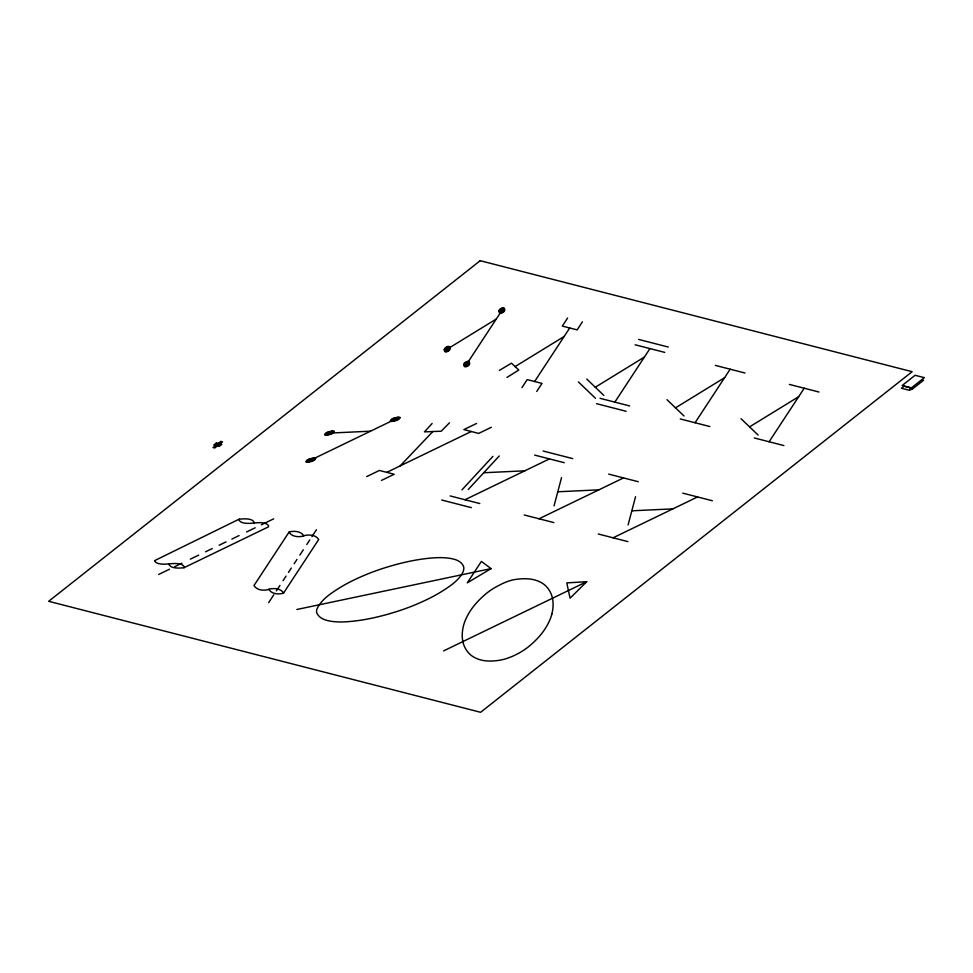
<?xml version="1.0" encoding="UTF-8"?>
<svg xmlns="http://www.w3.org/2000/svg" width="973" height="973" viewBox="0 0 973 973"><rect width="100%" height="100%" fill="white"/><g stroke="black" fill="none" stroke-linecap="round" stroke-linejoin="round"><path stroke-width="1.46" d="M169.351 563.817L169.132 564.583A26.867 10.752 -28.5 0 0 173.17 567.454A39.625 15.86 -28.5 0 0 180.273 568.025A59.864 23.972 -28.5 0 0 183.97 567.721L184.152 566.833A25.298 10.131 -28.5 0 0 180.346 564.133A39.625 15.86 -28.5 0 0 173.243 563.562A59.864 23.972 -28.5 0 0 169.326 563.89A59.864 23.972 -28.5 0 1 165.665 564.121A39.625 15.86 -28.5 0 1 158.563 563.549A26.867 10.752 -28.5 0 1 154.512 560.691L238.993 519.229A59.864 23.972 -28.5 0 1 243.08 518.889A39.625 15.86 -28.5 0 1 250.183 519.448A25.298 10.131 -28.5 0 1 254.002 522.148L253.807 523.036A59.864 23.972 -28.5 0 1 250.122 523.34A39.625 15.86 -28.5 0 1 243.019 522.781A26.867 10.752 -28.5 0 1 238.969 519.91L239.176 519.217M554.051 505.863L561.518 477.682M628.096 524.897L635.564 496.704M289.042 532.109L254.014 585.515A59.864 23.972 -28.5 0 0 255.425 587.278A39.625 15.86 -28.5 0 0 260.132 589.747A25.298 10.131 -28.5 0 0 267.222 589.845L270.044 588.896A26.867 10.752 -28.5 0 1 277.585 589.006A39.625 15.86 -28.5 0 1 282.292 591.462A59.864 23.972 -28.5 0 1 283.581 593.056L318.694 539.516A59.864 23.972 -28.5 0 0 317.405 537.935A39.625 15.86 -28.5 0 0 312.698 535.466A26.867 10.752 -28.5 0 0 305.157 535.357L302.214 536.354A25.298 10.131 -28.5 0 1 295.111 536.257A39.625 15.86 -28.5 0 1 290.404 533.788A59.864 23.972 -28.5 0 1 289.042 532.109L290.27 531.672A26.867 10.752 -28.5 0 1 297.811 531.781A39.625 15.86 -28.5 0 1 302.518 534.25A59.864 23.972 -28.5 0 1 303.807 535.831M268.657 602.628L273.79 594.795M276.356 590.879L279.956 585.405M283.034 580.699L286.05 576.101M288.47 572.416L291.328 568.05M294.174 563.708L296.984 559.426M299.842 555.084L303.308 549.794M306.787 544.491L309.803 539.881M311.944 536.622L316.468 529.713M466.736 364.072L501.849 310.533M521.942 387.643L527.208 379.616L542.022 383.411L536.755 391.45M567.587 318.037L562.321 326.077L577.135 329.883L582.401 321.844M534.615 381.513L569.728 327.974M614.839 402.129L649.952 348.589M695.05 422.744L730.164 369.205M769.108 441.766L804.221 388.227M432.121 423.498L424.423 431.866L441.219 431.221L449.441 422.841M461.968 489.857L492.91 456.361M468.268 489.492L499.21 455.996M400.183 465.885L432.851 431.513M586.743 581.684L570.069 598.188L566.773 582.9L586.743 581.684L443.603 650.901M215.532 445.476L218.074 443.469M506.933 377.463L518.779 370.008L511.457 363.172L499.38 370.409M447.191 349.173L496.279 319.022M515.07 366.614L564.158 336.463M595.294 387.23L644.381 357.079M675.505 407.845L724.605 377.682M749.563 426.867L798.651 396.716M491.11 568.609L467.32 582.839L481.367 561.421L491.11 568.609L296.862 609.487M310.715 460.107L395.196 419.254M158.648 574.471L169.533 569.205M174.69 566.724L181.963 563.197M190.331 559.159L198.674 555.121M205.534 551.8L212.284 548.541M219.144 545.221L226.016 541.9M231.842 539.078L239.09 535.576M246.522 531.988L255.157 527.804M261.336 524.812L273.693 518.84M366.712 476.588L379.385 470.458L394.199 474.265L381.525 480.394M476.539 423.474L463.866 429.604L478.68 433.411L491.341 427.281M183.97 567.721L268.439 526.867L268.633 525.979A25.298 10.131 -28.5 0 0 264.826 523.279A39.625 15.86 -28.5 0 0 257.711 522.708A59.864 23.972 -28.5 0 0 253.807 523.036M386.792 472.367L471.273 431.513M464.985 499.745L549.465 458.891M539.03 518.779L623.511 477.925M613.087 537.801L697.556 496.948M283.581 593.056L281.988 593.579A25.298 10.131 -28.5 0 1 274.885 593.469A39.625 15.86 -28.5 0 1 270.178 591.012A59.864 23.972 -28.5 0 1 268.828 589.322M329.47 433.107L370.531 431.185M483.739 472.744L524.8 470.823M557.784 491.779L598.857 489.845M631.83 510.801L672.902 508.879M921.662 379.811L923.511 380.285L911.774 389.541L909.925 389.066L924.35 377.658L915.094 375.286L902.153 385.503L911.409 387.886M638.653 339.431L668.269 347.045M635.138 344.783L664.754 352.396M715.362 365.398L744.977 373.012M789.407 384.42L819.023 392.034M600.025 398.322L629.64 405.936M680.249 418.937L709.864 426.539M754.294 437.959L783.91 445.573M596.51 403.673L626.138 411.287M543.104 451.01L572.72 458.611M534.651 455.096L564.267 462.698M608.697 474.119L638.324 481.732M682.754 493.141L712.37 500.754M450.171 495.938L479.798 503.552M524.228 514.972L553.844 522.586M598.273 533.995L627.889 541.608M441.73 500.025L471.346 507.638M741.037 418.706L758.089 435.04M666.979 399.684L684.031 416.006M586.768 379.069L603.819 395.391M578.412 381.939L595.464 398.273M444.247 349.562L444.649 351.448A6.604 2.639 -28.5 0 0 445.439 351.849A4.22 1.691 -28.5 0 0 446.619 351.873L448.699 350.864A4.22 1.691 -28.5 0 0 449.66 349.818A6.604 2.639 -28.5 0 0 450.134 348.796L449.733 346.911A6.604 2.639 -28.5 0 0 448.942 346.497A4.476 1.788 -28.5 0 0 447.689 346.485L445.67 347.495A4.22 1.691 -28.5 0 0 444.722 348.541A6.604 2.639 -28.5 0 0 444.247 349.562M444.831 349.489L445.16 350.985A5.279 2.116 -28.5 0 0 445.78 351.314A3.369 1.35 -28.5 0 0 446.729 351.338L448.407 350.523A3.369 1.35 -28.5 0 0 449.161 349.684A5.279 2.116 -28.5 0 0 449.55 348.869L449.222 347.361A5.279 2.116 -28.5 0 0 448.589 347.033A3.588 1.435 -28.5 0 0 447.592 347.02L445.975 347.835A3.369 1.35 -28.5 0 0 445.22 348.675A5.279 2.116 -28.5 0 0 444.831 349.489M445.427 349.404L445.67 350.535A3.965 1.581 -28.5 0 0 446.133 350.779A2.53 1.009 -28.5 0 0 446.85 350.791L448.103 350.183A2.53 1.009 -28.5 0 0 448.675 349.562A3.965 1.581 -28.5 0 0 448.954 348.942L448.711 347.823A3.965 1.581 -28.5 0 0 448.237 347.568A2.688 1.07 -28.5 0 0 447.483 347.556L446.279 348.164A2.53 1.009 -28.5 0 0 445.707 348.796A3.965 1.581 -28.5 0 0 445.427 349.404M446.011 349.331C448.03 352.579 449.112 345.318 446.011 349.331M446.595 349.258L447.787 348.893L446.595 349.258M463.793 364.461L464.194 366.334A6.604 2.639 -28.5 0 0 464.985 366.748A4.22 1.691 -28.5 0 0 466.164 366.76L468.256 365.751A4.22 1.691 -28.5 0 0 469.205 364.705A6.604 2.639 -28.5 0 0 469.679 363.683L469.278 361.81A6.604 2.639 -28.5 0 0 468.487 361.397A4.476 1.788 -28.5 0 0 467.235 361.372L465.216 362.382A4.22 1.691 -28.5 0 0 464.267 363.44A6.604 2.639 -28.5 0 0 463.793 364.461M464.376 364.376L464.705 365.884A5.279 2.116 -28.5 0 0 465.337 366.213A3.369 1.35 -28.5 0 0 466.274 366.225L467.952 365.422A3.369 1.35 -28.5 0 0 468.706 364.583A5.279 2.116 -28.5 0 0 469.095 363.768L468.767 362.26A5.279 2.116 -28.5 0 0 468.147 361.932A3.588 1.435 -28.5 0 0 467.137 361.92L465.52 362.722A3.369 1.35 -28.5 0 0 464.766 363.561A5.279 2.116 -28.5 0 0 464.376 364.376M464.972 364.303L465.216 365.434A3.965 1.581 -28.5 0 0 465.678 365.678A2.53 1.009 -28.5 0 0 466.395 365.69L467.648 365.082A2.53 1.009 -28.5 0 0 468.22 364.449A3.965 1.581 -28.5 0 0 468.5 363.841L468.256 362.71A3.965 1.581 -28.5 0 0 467.794 362.467A2.688 1.07 -28.5 0 0 467.04 362.455L465.824 363.063A2.53 1.009 -28.5 0 0 465.252 363.695A3.965 1.581 -28.5 0 0 464.972 364.303M465.556 364.23C467.575 367.478 468.658 360.217 465.556 364.23M466.152 364.145L467.332 363.78L466.152 364.145M498.906 310.922L499.307 312.795A6.604 2.639 -28.5 0 0 500.098 313.209A4.22 1.691 -28.5 0 0 501.277 313.233L503.369 312.224A4.22 1.691 -28.5 0 0 504.318 311.165A6.604 2.639 -28.5 0 0 504.792 310.144L504.391 308.271A6.604 2.639 -28.5 0 0 503.6 307.857A4.476 1.788 -28.5 0 0 502.348 307.845L500.329 308.855A4.22 1.691 -28.5 0 0 499.38 309.901A6.604 2.639 -28.5 0 0 498.906 310.922M499.49 310.837L499.818 312.345A5.279 2.116 -28.5 0 0 500.45 312.674A3.369 1.35 -28.5 0 0 501.387 312.686L503.065 311.883A3.369 1.35 -28.5 0 0 503.819 311.044A5.279 2.116 -28.5 0 0 504.209 310.229L503.88 308.721A5.279 2.116 -28.5 0 0 503.248 308.392A3.588 1.435 -28.5 0 0 502.25 308.38L500.633 309.183A3.369 1.35 -28.5 0 0 499.879 310.022A5.279 2.116 -28.5 0 0 499.49 310.837M500.086 310.764L500.329 311.895A3.965 1.581 -28.5 0 0 500.791 312.138A2.53 1.009 -28.5 0 0 501.509 312.151L502.761 311.542A2.53 1.009 -28.5 0 0 503.333 310.91A3.965 1.581 -28.5 0 0 503.613 310.302L503.369 309.171A3.965 1.581 -28.5 0 0 502.907 308.928A2.688 1.07 -28.5 0 0 502.153 308.915L500.937 309.523A2.53 1.009 -28.5 0 0 500.365 310.156A3.965 1.581 -28.5 0 0 500.086 310.764M500.669 310.691C502.688 313.938 503.771 306.677 500.669 310.691M501.265 310.606L502.445 310.241L501.265 310.606M311.688 459.791L309.73 460.424L311.688 459.791M312.661 459.475C309.086 463.026 307.602 458.733 312.661 459.475M313.622 459.159L313.111 459.949A2.53 1.009 -28.5 0 1 312.199 460.484A3.965 1.581 -28.5 0 1 311.165 460.91L308.891 461.397A3.965 1.581 -28.5 0 1 308.173 461.336A2.688 1.07 -28.5 0 1 307.772 461.044L308.319 460.265A2.53 1.009 -28.5 0 1 309.232 459.73A3.965 1.581 -28.5 0 1 310.253 459.305L312.54 458.83A3.965 1.581 -28.5 0 1 313.245 458.879A2.53 1.009 -28.5 0 1 313.622 459.159M314.595 458.83L313.902 459.888A3.369 1.35 -28.5 0 1 312.686 460.618A5.279 2.116 -28.5 0 1 311.324 461.178L308.283 461.822A5.279 2.116 -28.5 0 1 307.334 461.737A3.588 1.435 -28.5 0 1 306.799 461.36L307.517 460.326A3.369 1.35 -28.5 0 1 308.733 459.597A5.279 2.116 -28.5 0 1 310.107 459.037L313.148 458.405A5.279 2.116 -28.5 0 1 314.097 458.478A3.369 1.35 -28.5 0 1 314.595 458.83M315.568 458.514L314.705 459.84A4.22 1.691 -28.5 0 1 313.184 460.74A6.604 2.639 -28.5 0 1 311.469 461.445L307.675 462.248A6.604 2.639 -28.5 0 1 306.483 462.151A4.476 1.788 -28.5 0 1 305.814 461.676L306.726 460.375A4.22 1.691 -28.5 0 1 308.246 459.475A6.604 2.639 -28.5 0 1 309.949 458.769L313.756 457.967A6.604 2.639 -28.5 0 1 314.936 458.064A4.22 1.691 -28.5 0 1 315.568 458.514M330.431 432.79L328.485 433.423L330.431 432.79M331.404 432.474C327.84 436.026 326.344 431.732 331.404 432.474M332.377 432.146L331.854 432.949A2.53 1.009 -28.5 0 1 330.942 433.484A3.965 1.581 -28.5 0 1 329.92 433.909L327.646 434.384A3.965 1.581 -28.5 0 1 326.928 434.335A2.688 1.07 -28.5 0 1 326.527 434.043L327.074 433.265A2.53 1.009 -28.5 0 1 327.986 432.73A3.965 1.581 -28.5 0 1 329.008 432.304L331.294 431.83A3.965 1.581 -28.5 0 1 332 431.878A2.53 1.009 -28.5 0 1 332.377 432.146M333.35 431.83L332.657 432.888A3.369 1.35 -28.5 0 1 331.44 433.617A5.279 2.116 -28.5 0 1 330.078 434.177L327.037 434.822A5.279 2.116 -28.5 0 1 326.089 434.736A3.588 1.435 -28.5 0 1 325.541 434.359L326.271 433.326A3.369 1.35 -28.5 0 1 327.487 432.596A5.279 2.116 -28.5 0 1 328.862 432.036L331.902 431.392A5.279 2.116 -28.5 0 1 332.839 431.477A3.369 1.35 -28.5 0 1 333.35 431.83M334.323 431.513L333.459 432.839A4.22 1.691 -28.5 0 1 331.939 433.739A6.604 2.639 -28.5 0 1 330.224 434.445L326.429 435.247A6.604 2.639 -28.5 0 1 325.237 435.15A4.476 1.788 -28.5 0 1 324.568 434.676L325.469 433.374A4.22 1.691 -28.5 0 1 327.001 432.474A6.604 2.639 -28.5 0 1 328.704 431.769L332.511 430.966A6.604 2.639 -28.5 0 1 333.69 431.063A4.22 1.691 -28.5 0 1 334.323 431.513M396.169 418.937L394.211 419.57L396.169 418.937M397.13 418.621C393.566 422.185 392.07 417.879 397.13 418.621M398.103 418.305L397.592 419.095A2.53 1.009 -28.5 0 1 396.668 419.643A3.965 1.581 -28.5 0 1 395.646 420.056L393.372 420.543A3.965 1.581 -28.5 0 1 392.654 420.482A2.688 1.07 -28.5 0 1 392.253 420.19L392.8 419.424A2.53 1.009 -28.5 0 1 393.712 418.876A3.965 1.581 -28.5 0 1 394.734 418.451L397.02 417.976A3.965 1.581 -28.5 0 1 397.726 418.025A2.53 1.009 -28.5 0 1 398.103 418.305M399.076 417.976L398.383 419.035A3.369 1.35 -28.5 0 1 397.166 419.764A5.279 2.116 -28.5 0 1 395.804 420.324L392.764 420.968A5.279 2.116 -28.5 0 1 391.815 420.895A3.588 1.435 -28.5 0 1 391.268 420.506L391.997 419.472A3.369 1.35 -28.5 0 1 393.214 418.755A5.279 2.116 -28.5 0 1 394.588 418.183L397.629 417.551A5.279 2.116 -28.5 0 1 398.577 417.624A3.369 1.35 -28.5 0 1 399.076 417.976M400.049 417.66L399.185 418.986A4.22 1.691 -28.5 0 1 397.665 419.886A6.604 2.639 -28.5 0 1 395.95 420.591L392.155 421.394A6.604 2.639 -28.5 0 1 390.964 421.297A4.476 1.788 -28.5 0 1 390.295 420.822L391.195 419.521A4.22 1.691 -28.5 0 1 392.727 418.621A6.604 2.639 -28.5 0 1 394.43 417.916L398.237 417.113A6.604 2.639 -28.5 0 1 399.416 417.21A4.22 1.691 -28.5 0 1 400.049 417.66M216.334 443.019L213.792 445.026L219.229 446.425L221.771 444.418L216.334 443.019M220.774 441.45L213.051 447.544L214.79 447.994L222.513 441.9L220.774 441.45M480.188 260.703L48.65 601.302L480.601 712.297L912.151 371.698L480.188 260.703M904.051 386.208L901.46 388.251L909.56 390.331L912.151 388.288L904.051 386.208M319.436 604.732A24.082 9.645 -28.5 0 0 316.955 613.27A67.161 26.891 -28.5 0 0 327.062 620.433A99.064 39.662 -28.5 0 0 344.819 621.856A149.66 59.912 -28.5 0 0 401.825 609.864A99.064 39.662 -28.5 0 0 427.451 599.307A63.257 25.322 -28.5 0 0 450.292 585.746A29.993 12.004 -28.5 0 0 463.306 565.909A63.257 25.322 -28.5 0 0 453.783 559.159A99.064 39.662 -28.5 0 0 436.013 557.736A149.66 59.912 -28.5 0 0 379.008 569.728A99.064 39.662 -28.5 0 0 353.394 580.285A63.257 25.322 -28.5 0 0 330.552 593.846A29.993 12.004 -28.5 0 0 319.436 604.732M551.825 614.133A149.66 59.912 -28.5 0 0 545.756 585.928A99.064 39.662 -28.5 0 0 533.995 579.774A67.161 26.891 -28.5 0 0 515.155 579.494A24.082 9.645 -28.5 0 0 500.11 584.797A29.993 12.004 -28.5 0 0 484.943 594.649A63.257 25.322 -28.5 0 0 470.64 610.412A99.064 39.662 -28.5 0 0 463.501 625.712A149.66 59.912 -28.5 0 0 469.57 653.917A99.064 39.662 -28.5 0 0 481.331 660.071A63.257 25.322 -28.5 0 0 499.088 660.326A29.993 12.004 -28.5 0 0 530.382 645.196A63.257 25.322 -28.5 0 0 544.685 629.434A99.064 39.662 -28.5 0 0 551.825 614.133"/></g></svg>
